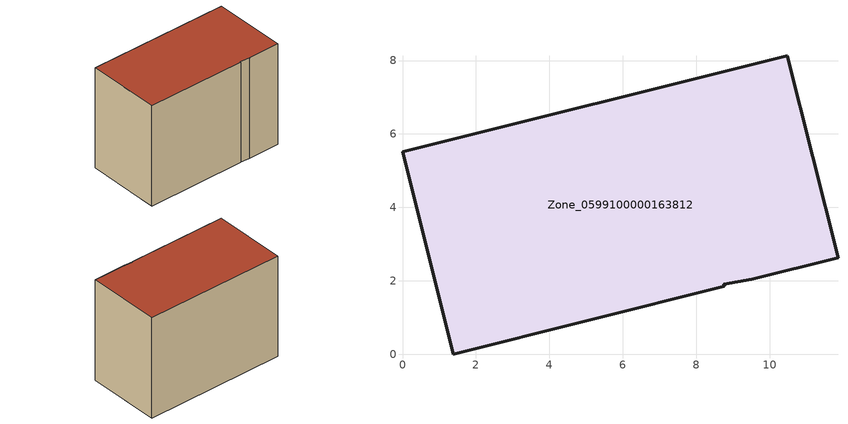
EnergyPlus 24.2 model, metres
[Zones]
Zone_0599100000163812
 floor ground (C_G): 9.52,2.04 8.75,1.9 8.77,1.85 1.39,0 0,5.52 10.49,8.13 11.87,2.63 z0
 wall outside (C_F): 9.52,2.04 11.87,2.63 10.49,8.13 0,5.52 1.39,0 8.77,1.85 8.75,1.9 9.52,2.04 z0:7.96
 roof outside (C_R): 8.75,1.9 9.52,2.04 11.87,2.63 10.49,8.13 0,5.52 1.39,0 8.77,1.85 z7.96
[BUILDING]
Pand.0599100000163812: North Axis=0; Terrain=City; Loads Convergence Tolerance Value=0.04; Temperature Convergence Tolerance Value=0.4; Solar Distribution=FullExterior; Maximum Number of Warmup Days=25; Minimum Number of Warmup Days=1
[Site:Location]
Rotterdam.The.Hague.AP_ZH_NLD Design_Conditions: Latitude=51.96; Longitude=4.45; Time Zone=1; Elevation=-4.5
[SITE:GROUNDTEMPERATURE:BUILDINGSURFACE]
18, 18, 18, 18, 18, 18, 18, 18, 18, 18, 18, 18
[MATERIAL] Thermal Absorptance=0.9; Solar Absorptance=0.7; Visible Absorptance=0.7
Name | Roughness | Thickness | Conductivity | Density | Specific Heat
G.TC.1975-1991 | MediumSmooth | 0.15 | 0.288461 | 540 | 1210
F.TC.1975-1991 | Rough | 0.3 | 0.230769 | 1920 | 840
R.TC.1975-1991 | MediumRough | 0.2 | 0.153846 | 1500 | 1000
[CONSTRUCTION]
C_G: G.TC.1975-1991
C_F: F.TC.1975-1991
C_R: R.TC.1975-1991
[ZONE]
Zone_0599100000163812: Type=1; Multiplier=1; Ceiling Height=Autocalculate; Volume=Autocalculate; Floor Area=autocalculate; Part of Total Floor Area=Yes
[ZONEINFILTRATION:DESIGNFLOWRATE]
Infil_Zone_0599100000163812: Zone or ZoneList or Space or SpaceList=Zone_0599100000163812; Schedule=AlwaysOn; Design Flow Rate Calculation Method=Flow/Area; Flow Rate per Floor Area=0.003; Constant Term Coefficient=1; Temperature Term Coefficient=0; Velocity Term Coefficient=0; Velocity Squared Term Coefficient=0
[HVACTEMPLATE:ZONE:IDEALLOADSAIRSYSTEM]
Zone_0599100000163812: Maximum Heating Supply Air Temperature=50; Minimum Cooling Supply Air Temperature=13; Maximum Heating Supply Air Humidity Ratio=0.0156; Minimum Cooling Supply Air Humidity Ratio=0.0077; Heating Limit=NoLimit; Cooling Limit=NoLimit; Dehumidification Control Type=ConstantSensibleHeatRatio; Cooling Sensible Heat Ratio=0.7; Dehumidification Setpoint=60; Humidification Control Type=None; Humidification Setpoint=30; Outdoor Air Method=None; Outdoor Air Flow Rate per Person=0.00944; Outdoor Air Flow Rate per Zone Floor Area=0; Outdoor Air Flow Rate per Zone=0; Demand Controlled Ventilation Type=None; Outdoor Air Economizer Type=NoEconomizer; Heat Recovery Type=None; Sensible Heat Recovery Effectiveness=0.7; Latent Heat Recovery Effectiveness=0.65
[ZONECONTROL:THERMOSTAT]
ThermostatControl_Zone_0599100000163812: Zone or ZoneList=Zone_0599100000163812; Control Type Schedule=DualSetpointControlType; Control 1=Thermostat_Zone_0599100000163812; Temperature Difference Between Cutout And Setpoint=0
[THERMOSTATSETPOINT:DUALSETPOINT]
Thermostat_Zone_0599100000163812: Heating Setpoint Temperature Schedule=HeatingSetpoint_Zone_0599100000163812; Cooling Setpoint Temperature Schedule=CoolingSetpoint_Zone_0599100000163812
[SCHEDULE:COMPACT]
HeatingSetpoint_Zone_0599100000163812: Through: 12/31, For: AllDays, Until: 24:00, 21
CoolingSetpoint_Zone_0599100000163812: Through: 12/31, For: AllDays, Until: 24:00, 24
DualSetpointControlType: Through: 12/31, For: AllDays, Until: 24:00, 4
AlwaysOn: Through: 12/31, For: AllDays, Until: 24:00, 1
